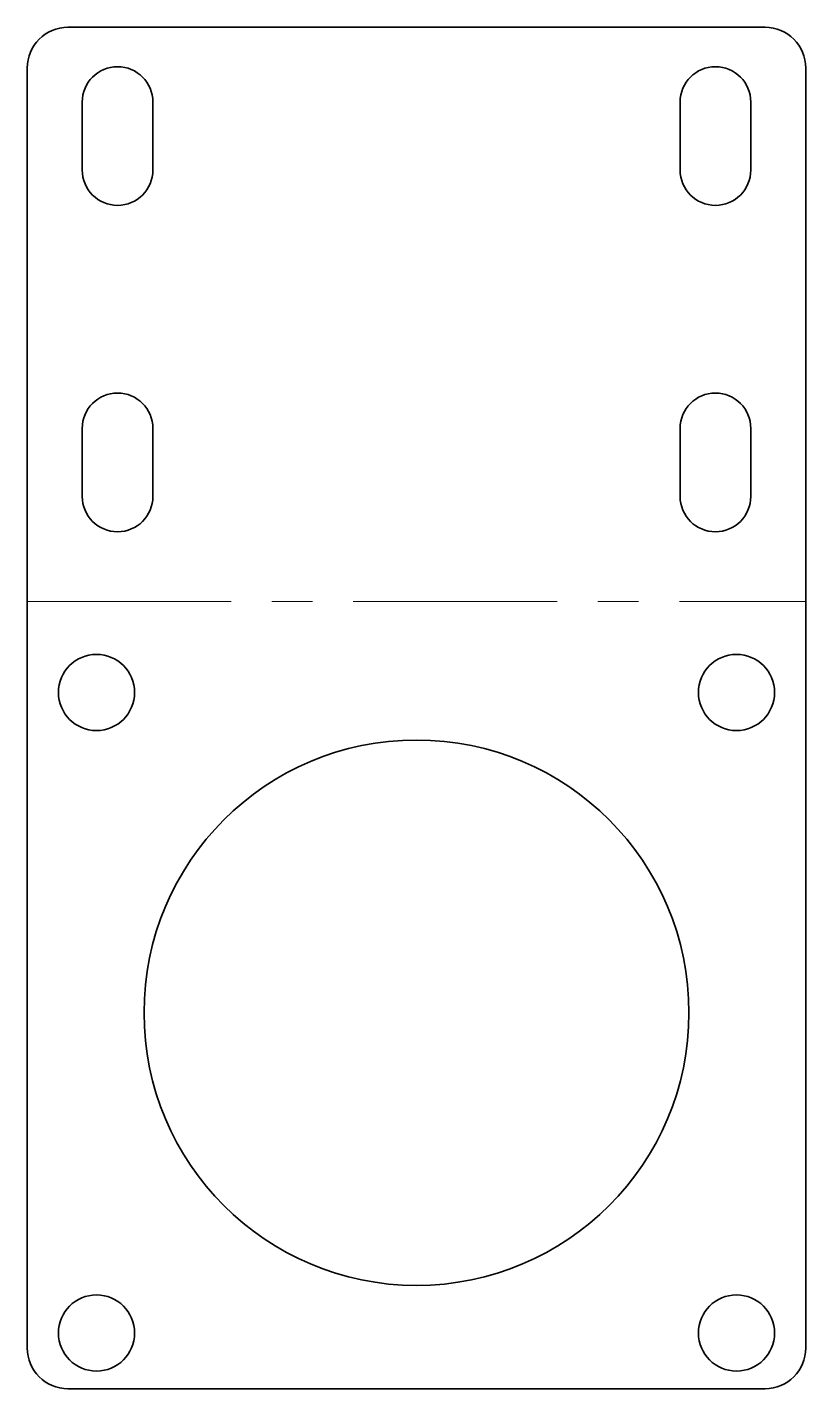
# Model space of a CAD drawing. Extents: x 0 to 57, y -97 to 3.
import ezdxf

# ---------------------------------------------------------------- set-up
doc = ezdxf.new("R2010")
doc.units = 0
doc.linetypes.add('AXES', pattern=[24, 15, -3, 3, -3])

msp = doc.modelspace()

# ---------------------------------------------------------------- linework, layer by layer
at = {"color": 7, "lineweight": 35}
for p, q in [((54.3, 3), (3, 3)), ((0, 0), (0, -94.11688)), ((57.3, -94.11688), (57.3, 0)), ((54.3, -97.11688), (3, -97.11688))]:
    msp.add_line(p, q, dxfattribs=at)
at = {"color": 7, "lineweight": 35, "ltscale": 0.125}
for p, q in [((4.05, -7.5), (4.05, -2.5)), ((9.25, -2.5), (9.25, -7.5)), ((48.05, -2.5), (48.05, -7.5)), ((53.25, -7.5), (53.25, -2.5)), ((4.05, -26.5), (4.05, -31.5)), ((9.25, -31.5), (9.25, -26.5)), ((48.05, -31.5), (48.05, -26.5)), ((53.25, -26.5), (53.25, -31.5))]:
    msp.add_line(p, q, dxfattribs=at)
at = {"color": 1, "linetype": 'AXES', "lineweight": 13}
msp.add_line((0, -39.23344), (57.3, -39.23344), dxfattribs=at)
at = {"color": 7, "lineweight": 35}
for centre, radius in [((5.1, -45.91688), 2.8), ((52.2, -45.91688), 2.8), ((28.65, -69.46688), 20.05), ((5.1, -93.01688), 2.8), ((52.2, -93.01688), 2.8)]:
    msp.add_circle(centre, radius, dxfattribs=at)
for centre, radius, start, end in [((3, 0), 3, 90, 180), ((54.3, 0), 3, 360, 90), ((6.65, -2.5), 2.6, 0, 180), ((50.65, -2.5), 2.6, 0, 180), ((6.65, -7.5), 2.6, 180, 0), ((50.65, -7.5), 2.6, 180, 0), ((6.65, -26.5), 2.6, 360, 180), ((50.65, -26.5), 2.6, 360, 180), ((6.65, -31.5), 2.6, 180, 0), ((50.65, -31.5), 2.6, 180, 0), ((3, -94.11688), 3, 180, 270), ((54.3, -94.11688), 3, 270, 360)]:
    msp.add_arc(centre, radius, start, end, dxfattribs=at)

doc.saveas('drawing.dxf')
